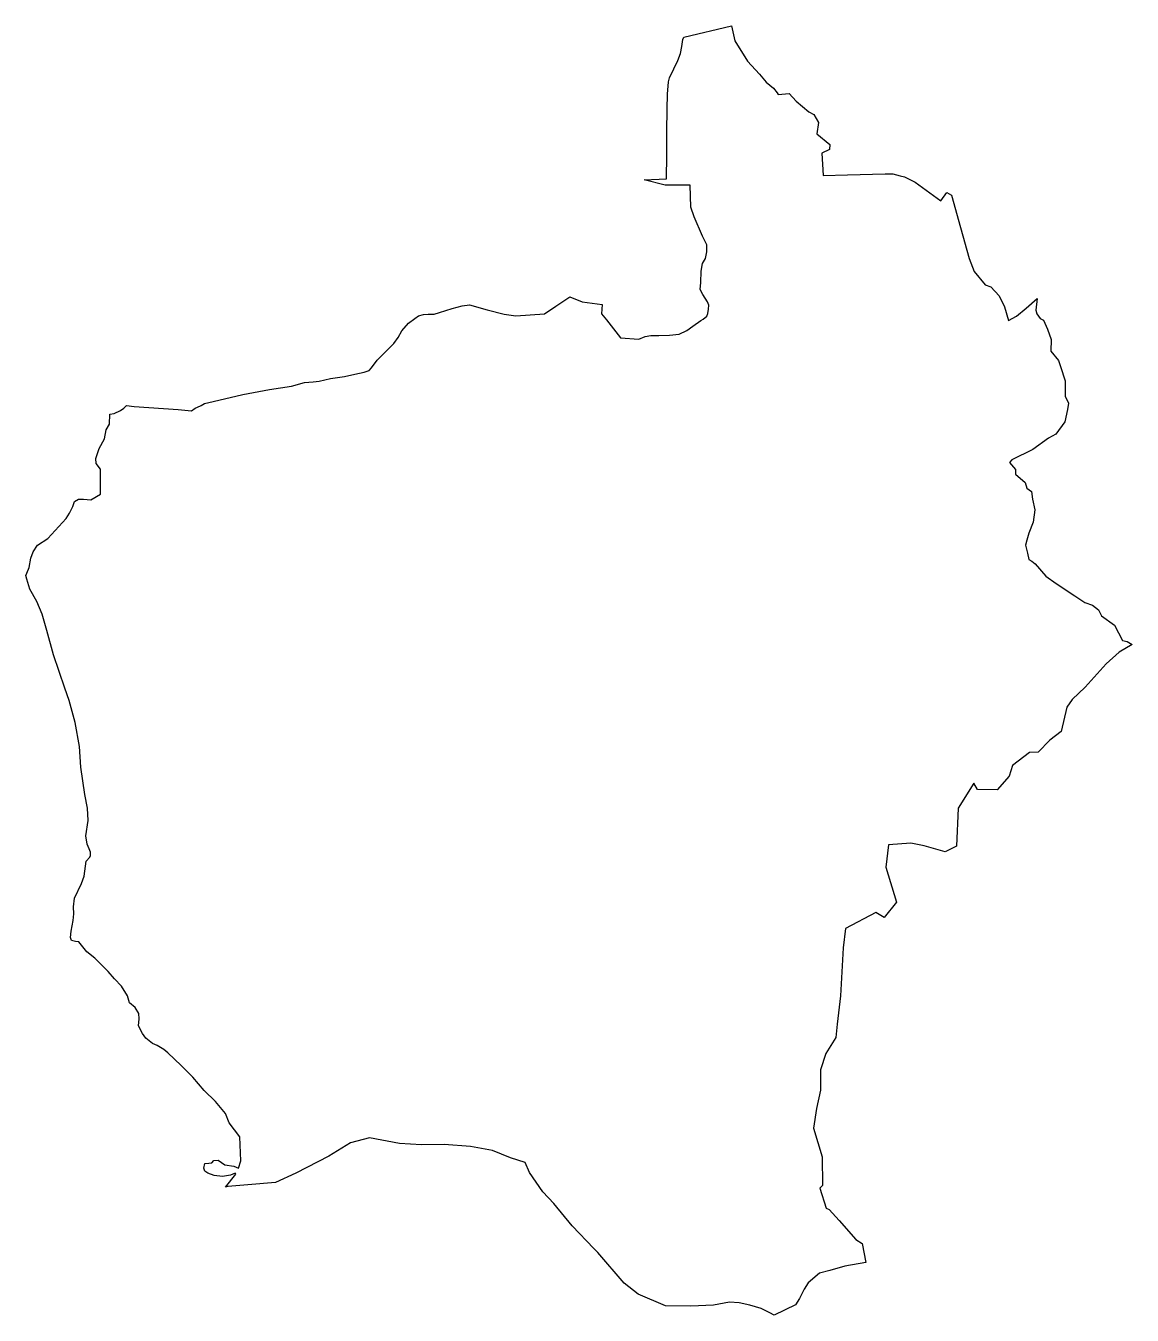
# Model space of a CAD drawing. Header units: metres. Extents: x 260328 to 292180, y 2133908 to 2220636.
# Drawn here: x 263204 to 292180, y 2133908 to 2167667 of the extents above.
import ezdxf

# ---------------------------------------------------------------- set-up
doc = ezdxf.new("R2010")
doc.units = ezdxf.units.M
doc.header["$MEASUREMENT"] = 0
doc.layers.add('TALUKA BOUNDRY', color=150, linetype='Continuous')

msp = doc.modelspace()

# ---------------------------------------------------------------- linework, layer by layer
at = {"layer": 'TALUKA BOUNDRY'}
msp.add_lwpolyline([(265408, 2157495), (265518, 2157513), (265686, 2157595), (265774, 2157653), (265838, 2157727), (266042, 2157702), (267192, 2157625), (267543, 2157586), (267641, 2157657), (267701, 2157679), (267793, 2157727), (267884, 2157779), (268111, 2157826), (268885, 2158013), (269586, 2158141), (270161, 2158233), (270505, 2158326), (270728, 2158341), (270891, 2158364), (271187, 2158429), (271551, 2158484), (271825, 2158543), (272067, 2158602), (272199, 2158638), (272254, 2158709), (272407, 2158916), (272629, 2159137), (272845, 2159351), (272960, 2159509), (273053, 2159676), (273225, 2159880), (273390, 2159999), (273488, 2160076), (273617, 2160106), (273743, 2160117), (273903, 2160114), (274041, 2160156), (274369, 2160265), (274630, 2160333), (274822, 2160365), (275291, 2160234), (275731, 2160117), (276035, 2160075), (276792, 2160125), (277083, 2160327), (277450, 2160572), (277777, 2160440), (278297, 2160372), (278282, 2160122), (278411, 2159968), (278776, 2159499), (279262, 2159465), (279429, 2159531), (279576, 2159555), (279780, 2159555), (280066, 2159564), (280311, 2159589), (280516, 2159690), (280674, 2159803), (280880, 2159951), (280946, 2159984), (281040, 2160061), (281067, 2160133), (281087, 2160245), (281089, 2160354), (281061, 2160438), (280932, 2160634), (280865, 2160759), (280879, 2160946), (280895, 2161239), (280926, 2161442), (281006, 2161575), (281043, 2161750), (281039, 2161930), (280926, 2162163), (280706, 2162666), (280624, 2162922), (280600, 2163491), (279945, 2163496), (279397, 2163636), (279984, 2163660), (279989, 2164281), (279996, 2164902), (280003, 2165486), (280008, 2165879), (280037, 2166201), (280064, 2166300), (280176, 2166542), (280276, 2166756), (280354, 2166945), (280387, 2167125), (280408, 2167312), (280437, 2167368), (281683, 2167667), (281775, 2167270), (282107, 2166739), (282420, 2166397), (282593, 2166189), (282788, 2166034), (282881, 2165911), (282912, 2165867), (283194, 2165892), (283383, 2165693), (283712, 2165412), (283843, 2165348), (283966, 2165133), (283921, 2164834), (284257, 2164562), (284249, 2164425), (284050, 2164331), (284090, 2163748), (284727, 2163762), (285712, 2163794), (285913, 2163793), (286105, 2163736), (286219, 2163710), (286492, 2163574), (287171, 2163084), (287329, 2163302), (287445, 2163228), (287682, 2162390), (287909, 2161573), (288040, 2161238), (288326, 2160886), (288476, 2160835), (288698, 2160601), (288834, 2160311), (288940, 2159949), (289145, 2160064), (289401, 2160276), (289686, 2160525), (289658, 2160220), (289681, 2160123), (289766, 2160000), (289855, 2159962), (289961, 2159722), (290058, 2159455), (290050, 2159146), (290249, 2158906), (290300, 2158743), (290427, 2158368), (290422, 2157970), (290514, 2157787), (290481, 2157625), (290419, 2157298), (290183, 2156978), (289984, 2156871), (289573, 2156573), (289029, 2156305), (288967, 2156230), (289127, 2156048), (289119, 2155929), (289378, 2155711), (289422, 2155565), (289544, 2155471), (289571, 2155277), (289632, 2154994), (289583, 2154671), (289476, 2154383), (289422, 2154203), (289382, 2154069), (289438, 2153862), (289475, 2153695), (289552, 2153649), (289642, 2153577), (289916, 2153259), (290186, 2153063), (290680, 2152742), (290937, 2152565), (291137, 2152498), (291297, 2152374), (291379, 2152219), (291719, 2151974), (291928, 2151573), (292051, 2151545), (292180, 2151467), (291841, 2151265), (291501, 2150966), (290950, 2150349), (290610, 2150031), (290465, 2149825), (290322, 2149188), (290021, 2148960), (289714, 2148648), (289487, 2148638), (289043, 2148296), (288955, 2148019), (288641, 2147662), (288129, 2147668), (288028, 2147837), (287625, 2147185), (287581, 2146187), (287282, 2146042), (286727, 2146197), (286384, 2146265), (285801, 2146220), (285730, 2145640), (286004, 2144723), (285682, 2144322), (285463, 2144453), (284668, 2144030), (284611, 2143528), (284544, 2142266), (284451, 2141525), (284414, 2141178), (284157, 2140763), (284016, 2140332), (284016, 2139797), (283913, 2139322), (283829, 2138808), (284060, 2138057), (284070, 2137302), (284002, 2137232), (284164, 2136715), (284244, 2136679), (284503, 2136392), (284941, 2135887), (285105, 2135788), (285202, 2135286), (284651, 2135193), (284259, 2135078), (283993, 2135011), (283689, 2134759), (283586, 2134586), (283467, 2134343), (283358, 2134180), (282807, 2133908), (282689, 2133971), (282461, 2134083), (282169, 2134169), (281886, 2134234), (281631, 2134246), (281216, 2134175), (280624, 2134148), (279958, 2134156), (279237, 2134461), (278878, 2134743), (278187, 2135548), (278082, 2135655), (277511, 2136252), (277031, 2136832), (276745, 2137141), (276392, 2137646), (276280, 2137904), (275899, 2138030), (275426, 2138219), (274847, 2138324), (274164, 2138381), (273568, 2138368), (272992, 2138405), (272208, 2138552), (271707, 2138421), (271142, 2138073), (270272, 2137624), (269747, 2137387), (269016, 2137323), (268494, 2137281), (268436, 2137257), (268701, 2137602), (268688, 2137624), (268568, 2137577), (268354, 2137542), (268134, 2137570), (267976, 2137627), (267896, 2137683), (267867, 2137762), (267892, 2137877), (267999, 2137889), (268080, 2137901), (268132, 2137958), (268239, 2137970), (268419, 2137842), (268652, 2137807), (268774, 2137760), (268832, 2137954), (268811, 2138580), (268533, 2138944), (268433, 2139186), (268175, 2139502), (267880, 2139795), (267581, 2140144), (267273, 2140442), (266922, 2140777), (266822, 2140867), (266647, 2140969), (266522, 2141025), (266347, 2141160), (266258, 2141285), (266157, 2141484), (266170, 2141664), (266163, 2141805), (266071, 2141963), (265923, 2142090), (265866, 2142267), (265707, 2142523), (265525, 2142714), (265358, 2142903), (265014, 2143257), (264807, 2143420), (264592, 2143685), (264507, 2143691), (264405, 2143721), (264374, 2143799), (264389, 2143960), (264444, 2144241), (264459, 2144418), (264454, 2144603), (264481, 2144830), (264667, 2145213), (264733, 2145399), (264786, 2145796), (264882, 2145902), (264899, 2145945), (264895, 2146034), (264862, 2146116), (264812, 2146240), (264776, 2146463), (264839, 2146861), (264817, 2147183), (264754, 2147542), (264650, 2148255), (264615, 2148800), (264497, 2149426), (264343, 2149999), (264230, 2150323), (263931, 2151196), (263755, 2151839), (263634, 2152266), (263490, 2152597), (263306, 2152918), (263232, 2153180), (263204, 2153271), (263234, 2153335), (263291, 2153485), (263333, 2153726), (263394, 2153892), (263512, 2154071), (263786, 2154247), (264259, 2154767), (264352, 2154907), (264435, 2155080), (264479, 2155215), (264589, 2155274), (264719, 2155270), (264906, 2155255), (265157, 2155406), (265159, 2156063), (265048, 2156203), (265037, 2156341), (265128, 2156597), (265264, 2156856), (265309, 2157090), (265398, 2157234), (265408, 2157495)], close=True, dxfattribs=at)

doc.saveas('drawing.dxf')
